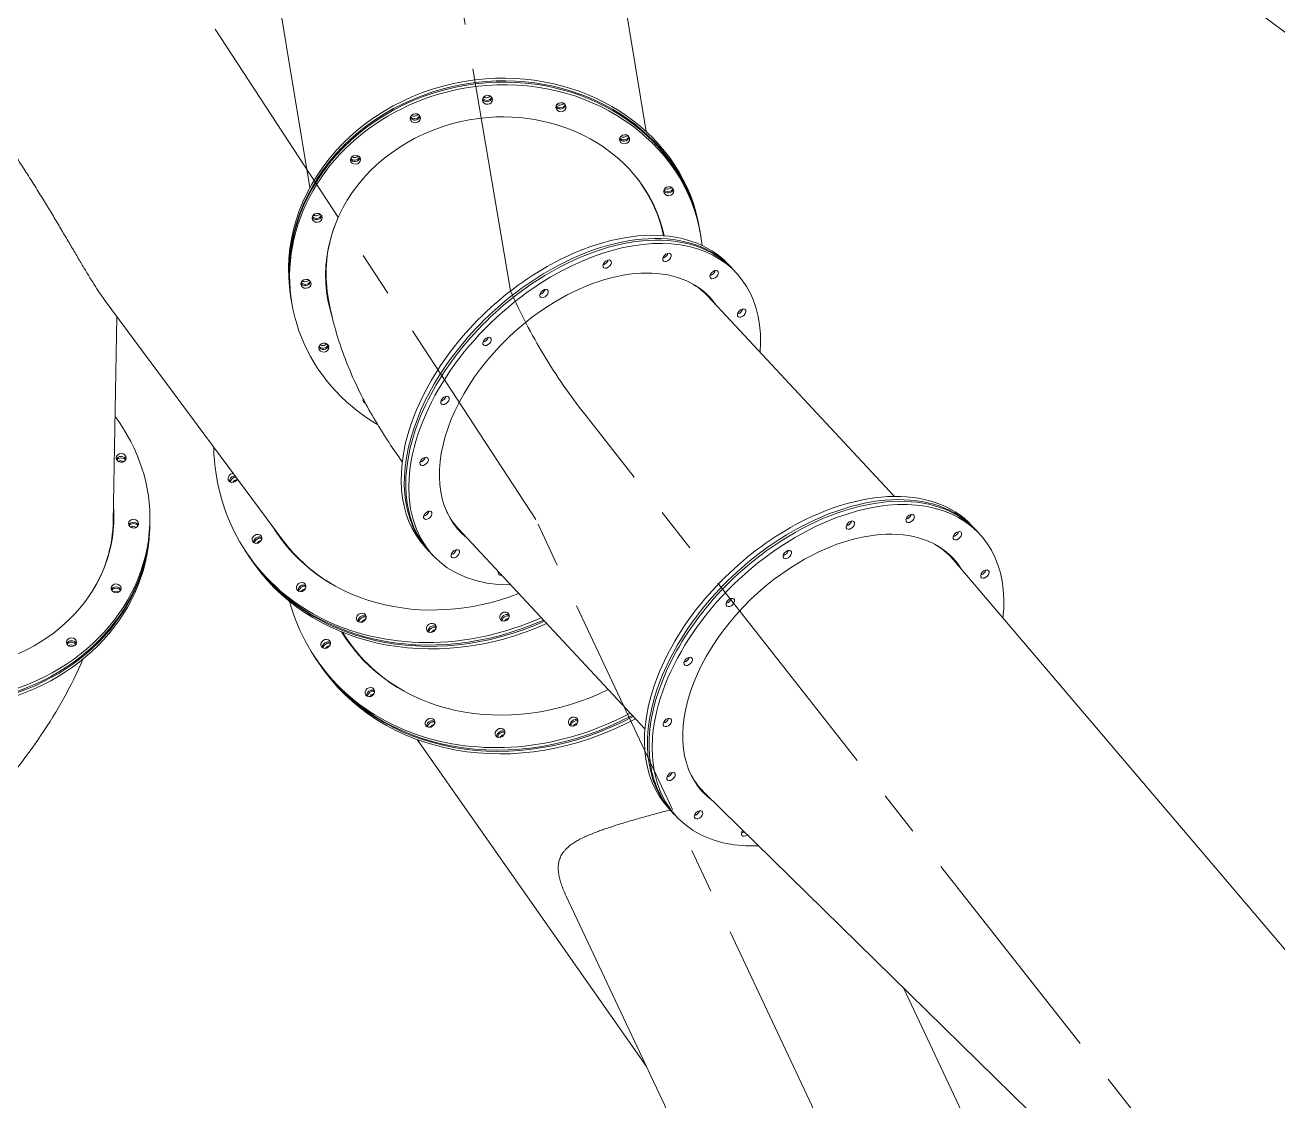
# Model space of a CAD drawing. Header units: inches. Extents: x -350577 to -266477, y -437959 to -377535.
# Drawn here: x -308940 to -307202, y -392874 to -391383 of the extents above; entities that cross this region are included whole.
import ezdxf

# ---------------------------------------------------------------- set-up
doc = ezdxf.new("R2010")
doc.units = ezdxf.units.IN
doc.header["$MEASUREMENT"] = 0
doc.linetypes.add('CENTER', pattern=[2, 1.25, -0.25, 0.25, -0.25])
doc.layers.add('CENTER       (itatec)', color=4, linetype='CENTER', lineweight=9)
doc.layers.add('ORGINAL (itatec)', color=3, linetype='Continuous', lineweight=9)

msp = doc.modelspace()

# ---------------------------------------------------------------- linework, layer by layer
at = {"layer": 'CENTER       (itatec)', "ltscale": 250}
for points in [[(-304979.7, -397738.8), (-304979.7, -396671.6, 0.173563), (-305126.8, -396260.4), (-307539.7, -393491.5, -0.071776), (-307615, -393374.9), (-308231, -392068.1), (-309404, -390275.3, -0.100144), (-309725.5, -389470), (-310519.6, -386675.4), (-310739.3, -385902.4, 0.252098), (-311567.9, -385049.3), (-313670.7, -384418.7)], [(-306429.3, -394816.5), (-306429.3, -394054, 0.167061), (-306577.4, -393623.1, 0.397737), (-306857.2, -393580.4), (-308163.3, -391922, -0.062572), (-308266.2, -391751.2), (-308870, -388198)]]:
    msp.add_lwpolyline(points, format="xyb", dxfattribs=at)
at = {"layer": 'ORGINAL (itatec)', "extrusion": (0, 1, 0)}
for p, q in [((-308077.9, -391530.3), (-308179, -390921.1)), ((-308544.5, -391607.8), (-308645.6, -390998.6)), ((-306329.6, -392037.7), (-307355.6, -391270)), ((-308538, -391646.7), (-308538.3, -391644.7)), ((-308053.9, -391674.5), (-308055.7, -391663.5)), ((-308003.8, -391665.1), (-308003.2, -391668.7)), ((-308002.9, -391670.5), (-308002.3, -391674.2)), ((-307963.6, -391714.7), (-307959.3, -391719.2)), ((-307957.2, -391721.5), (-307953, -391726)), ((-308520.4, -391752.7), (-308522.4, -391740.9)), ((-308582.6, -392096.1), (-308829.8, -391762.9)), ((-308571, -391759.2), (-308570.4, -391762.9)), ((-307992.4, -391758.5), (-307733.8, -392035.9)), ((-308570.1, -391764.7), (-308569.5, -391768.3)), ((-308817.5, -392071.2), (-308812.2, -391786.7)), ((-308766.6, -392080.1), (-308766.6, -392076.1)), ((-308766.5, -392074.1), (-308766.5, -392070.1)), ((-307626.1, -392076.6), (-307621.9, -392081.1)), ((-308579.7, -392101.3), (-308586.6, -392090.8)), ((-308338.4, -392081), (-308079.8, -392358.4)), ((-307619.8, -392083.4), (-307615.6, -392088)), ((-308634.1, -392111.4), (-308631.8, -392114.9)), ((-308384.1, -392106.7), (-308379.9, -392111.3)), ((-308630.6, -392116.6), (-308628.3, -392120.1)), ((-308377.8, -392113.6), (-308373.6, -392118.1)), ((-307662.2, -392112.7), (-307661.3, -392113.7)), ((-306780.8, -393147.6), (-307652.1, -392123.6)), ((-308494.9, -392230.8), (-308499.2, -392224.3)), ((-308481.8, -392250.2), (-308487.4, -392242.1)), ((-308538.8, -392257), (-308536.5, -392260.5)), ((-308535.3, -392262.3), (-308533.1, -392265.7)), ((-308077.6, -392826.5), (-308395.5, -392373.2)), ((-308008.2, -392435.2), (-308007.3, -392436.2)), ((-307037.1, -393387.4), (-307998, -392446.1)), ((-308046.7, -392468.7), (-308042.5, -392473.2)), ((-308040.4, -392475.5), (-308036.1, -392480)), ((-307780.6, -393456.3), (-308189, -392590.4)), ((-307446.9, -393298.9), (-307721.2, -392717.2))]:
    msp.add_line(p, q, dxfattribs=at)
at = {"layer": 'ORGINAL (itatec)'}
for centre, major_axis, ratio, start_param, end_param in [((-308287.4, -391712.1), (283.6, 47.1), 0.887218, 0, 1.470759), ((-308286.8, -391715.8), (283.6, 47.1), 0.887218, -0.003617, 1.470759), ((-308285.9, -391721.3), (-283.6, -47.1), 0.887218, -1.670833, 0.812315), ((-308287.4, -391712.1), (-283.6, -47.1), 0.887218, -1.670833, 0), ((-308286.8, -391715.8), (-283.6, -47.1), 0.887218, -1.670833, 0.003617), ((-308286.5, -391717.6), (-283.6, -47.1), 0.887218, -1.670833, 0), ((-308286.5, -391717.6), (283.6, 47.1), 0.887218, 0, 1.470759), ((-308285.9, -391721.3), (283.6, 47.1), 0.887218, -0.054962, 1.470759), ((-308298.7, -391482.5), (-6.91, -1.15), 0.887218, 0.301698, 1.470759), ((-308299.6, -391477), (6.91, 1.15), 0.887218, -2.304269, -1.670833), ((-308299.6, -391477), (6.91, 1.15), 0.887218, -1.670833, -0.837324), ((-308298.7, -391482.5), (6.91, 1.15), 0.887218, -1.670833, -0.301698), ((-308196.8, -391492.7), (-6.91, -1.15), 0.887218, 0.301698, 1.470759), ((-308197.7, -391487.3), (6.91, 1.15), 0.887218, -2.304269, -1.670833), ((-308197.7, -391487.3), (6.91, 1.15), 0.887218, -1.670833, -0.837324), ((-308196.8, -391492.7), (6.91, 1.15), 0.887218, -1.670833, -0.301698), ((-308398.8, -391508.1), (-6.91, -1.15), 0.887218, 0.301698, 1.470759), ((-308399.7, -391502.6), (6.91, 1.15), 0.887218, -2.304269, -1.670833), ((-308399.7, -391502.6), (6.91, 1.15), 0.887218, -1.670833, -0.837324), ((-308398.8, -391508.1), (6.91, 1.15), 0.887218, -1.670833, -0.301698), ((-308109.4, -391531.7), (6.91, 1.15), 0.887218, -2.304269, -1.670833), ((-308109.4, -391531.7), (6.91, 1.15), 0.887218, -1.670833, -0.837324), ((-308108.5, -391537.2), (6.91, 1.15), 0.887218, -1.670833, -0.301698), ((-308108.5, -391537.2), (-6.91, -1.15), 0.887218, 0.301698, 1.470759), ((-308481.8, -391565.5), (-6.91, -1.15), 0.887218, 0.301698, 1.470759), ((-308482.7, -391560.1), (6.91, 1.15), 0.887218, -2.304269, -1.670833), ((-308482.7, -391560.1), (6.91, 1.15), 0.887218, -1.670833, -0.837324), ((-308481.8, -391565.5), (6.91, 1.15), 0.887218, -1.670833, -0.301698), ((-308048.2, -391603.7), (6.91, 1.15), 0.887218, -1.670833, -0.837324), ((-308047.3, -391609.1), (-6.91, -1.15), 0.887218, 0.301698, 1.470759), ((-308048.2, -391603.7), (6.91, 1.15), 0.887218, -2.304269, -1.670833), ((-308047.3, -391609.1), (6.91, 1.15), 0.887218, -1.670833, -0.301698), ((-308535, -391646.1), (-6.91, -1.15), 0.887218, 0.301698, 1.470759), ((-308535.9, -391640.7), (6.91, 1.15), 0.887218, -2.304269, -1.670833), ((-308535.9, -391640.7), (6.91, 1.15), 0.887218, -1.670833, -0.837324), ((-308535, -391646.1), (6.91, 1.15), 0.887218, -1.670833, -0.301698), ((-308173.9, -391910.7), (210.3, 196), 0.631206, 0, 1.292601), ((-308169.6, -391915.2), (210.3, 196), 0.631206, -0.008548, 1.292601), ((-308167.5, -391917.5), (210.3, 196), 0.631206, 0, 1.292601), ((-308163.3, -391922), (210.3, 196), 0.631206, -0.604813, 1.292601), ((-308136.3, -391709.3), (5.12, 4.77), 0.631206, -1.848991, -0.77843), ((-308053.5, -391700.1), (5.12, 4.77), 0.631206, -2.363162, -1.848991), ((-308053.5, -391700.1), (5.12, 4.77), 0.631206, -1.848991, -0.77843), ((-308173.9, -391910.7), (-210.3, -196), 0.631206, -1.848991, 0), ((-308136.3, -391709.3), (5.12, 4.77), 0.631206, -2.363162, -1.848991), ((-307988, -391724), (5.12, 4.77), 0.631206, -2.363162, -1.848991), ((-307988, -391724), (5.12, 4.77), 0.631206, -1.848991, -0.77843), ((-308550.5, -391737.6), (-6.91, -1.15), 0.887218, 0.301698, 1.470759), ((-308551.4, -391732.2), (6.91, 1.15), 0.887218, -2.304269, -1.670833), ((-308551.4, -391732.2), (6.91, 1.15), 0.887218, -1.670833, -0.837324), ((-308550.5, -391737.6), (6.91, 1.15), 0.887218, -1.670833, -0.301698), ((-308169.6, -391915.2), (-210.3, -196), 0.631206, -1.848991, 0.008548), ((-308167.5, -391917.5), (-210.3, -196), 0.631206, -1.848991, 0), ((-308163.3, -391922), (-210.3, -196), 0.631206, -1.848991, 0.604813), ((-308165.4, -391919.8), (173, 161.3), 0.631206, 0, 0.19472), ((-308224, -391750.2), (5.12, 4.77), 0.631206, -2.363162, -1.848991), ((-308224, -391750.2), (5.12, 4.77), 0.631206, -1.848991, -0.77843), ((-308171.7, -391913), (173, 161.3), 0.631206, -0.031179, 0.009405), ((-307949.8, -391777.4), (5.12, 4.77), 0.631206, -1.848991, -0.77843), ((-307949.8, -391777.4), (5.12, 4.77), 0.631206, -2.363162, -1.848991), ((-308303, -391816.6), (5.12, 4.77), 0.631206, -1.848991, -0.77843), ((-308525.7, -391826.1), (-6.91, -1.15), 0.887218, 0.301698, 1.470759), ((-308526.6, -391820.6), (6.91, 1.15), 0.887218, -2.304269, -1.670833), ((-308526.6, -391820.6), (6.91, 1.15), 0.887218, -1.670833, -0.837324), ((-308525.7, -391826.1), (6.91, 1.15), 0.887218, -1.670833, -0.301698), ((-308303, -391816.6), (5.12, 4.77), 0.631206, -2.363162, -1.848991), ((-308464.5, -391898), (-6.91, -1.15), 0.887218, 0.301698, 0.576144), ((-308361.4, -391898.3), (5.12, 4.77), 0.631206, -2.363162, -1.848991), ((-308361.4, -391898.3), (5.12, 4.77), 0.631206, -1.848991, -0.77843), ((-309061.4, -392064.6), (294.9, -5.5), 0.867586, -0.017478, 0.596835), ((-308332, -391913.7), (-302.1, -197.7), 0.853518, -0.487137, 1.380442), ((-308806.4, -391986.7), (7, -0.13), 0.867586, 0.333692, 2.807901), ((-308806.5, -391992.7), (-7, 0.13), 0.867586, -2.182216, -0.959376), ((-308390.2, -391983), (5.12, 4.77), 0.631206, -2.363162, -1.848991), ((-308390.2, -391983), (5.12, 4.77), 0.631206, -1.848991, -0.77843), ((-308649, -392013.8), (-5.86, -3.83), 0.853518, -1.902267, -0.356344), ((-308645.6, -392019), (-5.86, -3.83), 0.853518, -1.902267, -1.059531), ((-308649, -392013.8), (-5.86, -3.83), 0.853518, -2.175381, -1.902267), ((-308645.6, -392019), (-5.86, -3.83), 0.853518, -2.082061, -1.902267), ((-307836.4, -392272.7), (210.3, 196), 0.631206, 0, 1.292601), ((-307832.2, -392277.2), (210.3, 196), 0.631206, -0.008548, 1.292601), ((-307830.1, -392279.5), (210.3, 196), 0.631206, 0, 1.292601), ((-307825.8, -392284), (210.3, 196), 0.631206, -0.634279, 1.292601), ((-309061.5, -392068.6), (245, -4.6), 0.867586, 0.009358, 0.090382), ((-308385.2, -392057.7), (5.12, 4.77), 0.631206, -1.848991, -0.77843), ((-308165.4, -391919.8), (-173, -161.3), 0.631206, -0.19472, 0), ((-309061.4, -392064.6), (294.9, -5.5), 0.867586, -2.719339, -0.017478), ((-309061.4, -392066.6), (244, -4.6), 0.867586, -0.447104, 0), ((-309061.5, -392072.6), (244, -4.6), 0.867586, -0.090595, 0.014095), ((-309061.6, -392074.5), (245, -4.6), 0.867586, 0.023397, 0.090382), ((-308789.1, -392077.8), (7, -0.13), 0.867586, 0.333692, 2.807901), ((-309061.5, -392070.6), (294.9, -5.5), 0.867586, -0.017478, 0.003886), ((-308385.2, -392057.7), (5.12, 4.77), 0.631206, -2.363162, -1.848991), ((-308171.7, -391913), (-173, -161.3), 0.631206, -0.009405, 0.031179), ((-307798.9, -392071.3), (5.12, 4.77), 0.631206, -2.363162, -1.848991), ((-307798.9, -392071.3), (5.12, 4.77), 0.631206, -1.848991, -0.77843), ((-307716, -392062.1), (5.12, 4.77), 0.631206, -2.363162, -1.848991), ((-307716, -392062.1), (5.12, 4.77), 0.631206, -1.848991, -0.77843), ((-309061.5, -392070.6), (294.9, -5.5), 0.867586, -2.731262, -0.017478), ((-308789.3, -392083.8), (-7, 0.13), 0.867586, -2.182216, -0.959376), ((-308615.6, -392098.3), (-5.86, -3.83), 0.853518, -1.902267, -0.356344), ((-308615.6, -392098.3), (5.86, 3.83), 0.853518, 0.356344, 1.239326), ((-308329.7, -391917.2), (-260.2, -170.3), 0.853518, -0.034772, -0.007852), ((-308326.3, -391922.5), (-260.2, -170.3), 0.853518, -0.047719, -0.019631), ((-308327.4, -391920.7), (-259.4, -169.7), 0.853518, 0.001507, 0.086904), ((-307836.4, -392272.7), (-210.3, -196), 0.631206, -1.848991, 0), ((-307650.5, -392086), (5.12, 4.77), 0.631206, -2.363162, -1.848991), ((-307650.5, -392086), (5.12, 4.77), 0.631206, -1.848991, -0.77843), ((-308612.2, -392103.6), (-5.86, -3.83), 0.853518, -1.902267, -1.059531), ((-308612.2, -392103.6), (-5.86, -3.83), 0.853518, -2.082061, -1.902267), ((-308330.8, -391915.5), (-259.4, -169.7), 0.853518, 0.050219, 0.418326), ((-308330.8, -391915.5), (-259.4, -169.7), 0.853518, 0.050219, 0.418326), ((-308236.7, -392059.4), (-302.1, -197.7), 0.853518, -0.538019, -0.535937), ((-308347, -392111), (5.12, 4.77), 0.631206, -1.848991, -0.77843), ((-307832.2, -392277.2), (-210.3, -196), 0.631206, -1.848991, 0.008548), ((-307830.1, -392279.5), (-210.3, -196), 0.631206, -1.848991, 0), ((-307825.8, -392284), (-210.3, -196), 0.631206, -1.848991, 0.634279), ((-307886.5, -392112.2), (5.12, 4.77), 0.631206, -1.848991, -0.77843), ((-307828, -392281.7), (173, 161.3), 0.631206, -0.028607, 0.19472), ((-308328.5, -391919), (-302.1, -197.7), 0.853518, -0.003382, 1.383574), ((-308347, -392111), (5.12, 4.77), 0.631206, -2.363162, -1.848991), ((-307886.5, -392112.2), (5.12, 4.77), 0.631206, -2.363162, -1.848991), ((-307834.3, -392274.9), (173, 161.3), 0.631206, -0.031179, 0.009405), ((-308281.5, -392134.9), (5.12, 4.77), 0.631206, -2.363162, -2.33858), ((-307612.4, -392139.3), (5.12, 4.77), 0.631206, -2.363162, -1.848991), ((-307612.4, -392139.3), (5.12, 4.77), 0.631206, -1.848991, -0.77843), ((-308813.4, -392167.5), (7, -0.13), 0.867586, 0.333692, 2.807901), ((-308554.3, -392165.2), (-5.86, -3.83), 0.853518, -1.902267, -0.356344), ((-308554.3, -392165.2), (5.86, 3.83), 0.853518, 0.356344, 1.239326), ((-308813.5, -392173.5), (-7, 0.13), 0.867586, -2.182216, -0.959376), ((-308550.9, -392170.4), (-5.86, -3.83), 0.853518, -1.902267, -1.059531), ((-308550.9, -392170.4), (-5.86, -3.83), 0.853518, -2.082061, -1.902267), ((-307965.5, -392178.6), (5.12, 4.77), 0.631206, -1.848991, -0.77843), ((-308236.7, -392059.4), (-302.1, -197.7), 0.853518, -0.268724, 1.466483), ((-307965.5, -392178.6), (5.12, 4.77), 0.631206, -2.363162, -1.848991), ((-308470.9, -392207.7), (-5.86, -3.83), 0.853518, -1.902267, -0.356344), ((-308467.5, -392213), (-5.86, -3.83), 0.853518, -1.902267, -1.059531), ((-308470.9, -392207.7), (5.86, 3.83), 0.853518, 0.356344, 1.239326), ((-308467.5, -392213), (-5.86, -3.83), 0.853518, -2.082061, -1.902267), ((-308373.8, -392221.8), (-5.86, -3.83), 0.853518, -1.902267, -0.356344), ((-308373.8, -392221.8), (5.86, 3.83), 0.853518, 0.356344, 1.239326), ((-308272.3, -392206.1), (-5.86, -3.83), 0.853518, -1.902267, -0.356344), ((-308268.9, -392211.4), (-5.86, -3.83), 0.853518, -1.902267, -1.059531), ((-308272.3, -392206.1), (5.86, 3.83), 0.853518, 0.356344, 1.239326), ((-308268.9, -392211.4), (-5.86, -3.83), 0.853518, -2.082061, -1.902267), ((-308234.4, -392062.9), (-260.2, -170.3), 0.853518, -0.041249, -0.007852), ((-308231, -392068.1), (-260.2, -170.3), 0.853518, -0.06293, -0.019631), ((-308235.5, -392061.1), (-259.4, -169.7), 0.853518, 0, 0.418215), ((-308370.3, -392227.1), (-5.86, -3.83), 0.853518, -1.902267, -1.059531), ((-308370.3, -392227.1), (-5.86, -3.83), 0.853518, -2.082061, -1.902267), ((-308875.4, -392242.2), (7, -0.13), 0.867586, 0.333692, 2.807901), ((-308875.5, -392248.1), (-7, 0.13), 0.867586, -2.182216, -0.959376), ((-308520.3, -392244), (-5.86, -3.83), 0.853518, -1.902267, -0.356344), ((-308516.9, -392249.2), (-5.86, -3.83), 0.853518, -1.902267, -1.059531), ((-308520.3, -392244), (5.86, 3.83), 0.853518, 0.356344, 1.239326), ((-308516.9, -392249.2), (-5.86, -3.83), 0.853518, -2.082061, -1.902267), ((-308233.3, -392064.6), (-302.1, -197.7), 0.853518, -0.003382, 1.469535), ((-308023.9, -392260.3), (5.12, 4.77), 0.631206, -2.363162, -1.848991), ((-308023.9, -392260.3), (5.12, 4.77), 0.631206, -1.848991, -0.77843), ((-308459, -392310.8), (-5.86, -3.83), 0.853518, -1.902267, -0.356344), ((-308455.6, -392316), (-5.86, -3.83), 0.853518, -1.902267, -1.059531), ((-308459, -392310.8), (5.86, 3.83), 0.853518, 0.356344, 1.239326), ((-308455.6, -392316), (-5.86, -3.83), 0.853518, -2.082061, -1.902267), ((-308375.7, -392353.4), (-5.86, -3.83), 0.853518, -1.902267, -0.356344), ((-308372.2, -392358.6), (-5.86, -3.83), 0.853518, -1.902267, -1.059531), ((-308375.7, -392353.4), (5.86, 3.83), 0.853518, 0.356344, 1.239326), ((-308372.2, -392358.6), (-5.86, -3.83), 0.853518, -2.082061, -1.902267), ((-308177, -392351.8), (-5.86, -3.83), 0.853518, -1.902267, -0.356344), ((-308173.6, -392357), (-5.86, -3.83), 0.853518, -1.902267, -1.059531), ((-308177, -392351.8), (5.86, 3.83), 0.853518, 0.356344, 1.239326), ((-308173.6, -392357), (-5.86, -3.83), 0.853518, -2.082061, -1.902267), ((-308052.8, -392344.9), (5.12, 4.77), 0.631206, -2.363162, -1.848991), ((-308052.8, -392344.9), (5.12, 4.77), 0.631206, -1.848991, -0.77843), ((-308278.5, -392367.5), (-5.86, -3.83), 0.853518, -1.902267, -0.356344), ((-308275.1, -392372.7), (-5.86, -3.83), 0.853518, -1.902267, -1.059531), ((-308278.5, -392367.5), (5.86, 3.83), 0.853518, 0.356344, 1.239326), ((-308275.1, -392372.7), (-5.86, -3.83), 0.853518, -2.082061, -1.902267), ((-308047.8, -392419.6), (5.12, 4.77), 0.631206, -2.363162, -1.848991), ((-308047.8, -392419.6), (5.12, 4.77), 0.631206, -1.848991, -0.77843), ((-307828, -392281.7), (-173, -161.3), 0.631206, -0.19472, 0.028607), ((-307834.3, -392274.9), (-173, -161.3), 0.631206, -0.009405, 0.031179), ((-308009.6, -392473), (5.12, 4.77), 0.631206, -1.848991, -0.77843), ((-308009.6, -392473), (5.12, 4.77), 0.631206, -2.363162, -1.848991), ((-307944.1, -392496.8), (5.12, 4.77), 0.631206, -2.363162, -1.848991), ((-307944.1, -392496.8), (5.12, 4.77), 0.631206, -1.848991, -1.745798)]:
    msp.add_ellipse(centre, major_axis=major_axis, ratio=ratio, start_param=start_param, end_param=end_param, dxfattribs=at)
at = {"layer": 'ORGINAL (itatec)', "extrusion": (0, 0, -1)}
for centre, major_axis, ratio, start_param, end_param in [((-308298.1, -391486.1), (6.91, 1.15), 0.887218, -4.612352, 1.670833), ((-308299, -391480.7), (-6.91, -1.15), 0.887218, -1.470759, -0.46197), ((-308299, -391480.7), (-6.91, -1.15), 0.887218, -2.679622, -1.470759), ((-308285.9, -391721.3), (234.3, 38.9), 0.887218, -1.470759, -0.037435), ((-308196.2, -391496.4), (6.91, 1.15), 0.887218, -4.612352, 1.670833), ((-308197.1, -391490.9), (-6.91, -1.15), 0.887218, -1.470759, -0.46197), ((-308197.1, -391490.9), (-6.91, -1.15), 0.887218, -2.679622, -1.470759), ((-308285.9, -391721.3), (-234.3, -38.9), 0.887218, -0.131148, 1.670833), ((-308398.2, -391511.7), (6.91, 1.15), 0.887218, -4.612352, 1.670833), ((-308399.1, -391506.2), (-6.91, -1.15), 0.887218, -1.470759, -0.46197), ((-308399.1, -391506.2), (-6.91, -1.15), 0.887218, -2.679622, -1.470759), ((-308107.9, -391540.8), (6.91, 1.15), 0.887218, -4.612352, 1.670833), ((-308108.8, -391535.4), (-6.91, -1.15), 0.887218, -2.679622, -1.470759), ((-308108.8, -391535.4), (-6.91, -1.15), 0.887218, -1.470759, -0.46197), ((-308481.2, -391569.2), (6.91, 1.15), 0.887218, -4.612352, 1.670833), ((-308482.1, -391563.7), (-6.91, -1.15), 0.887218, -1.470759, -0.46197), ((-308482.1, -391563.7), (-6.91, -1.15), 0.887218, -2.679622, -1.470759), ((-308286.2, -391719.3), (233.3, 38.7), 0.887218, -0.472613, -0.029487), ((-308046.7, -391612.8), (6.91, 1.15), 0.887218, -4.612352, 1.670833), ((-308047.6, -391607.3), (-6.91, -1.15), 0.887218, -1.470759, -0.46197), ((-308047.6, -391607.3), (-6.91, -1.15), 0.887218, -2.679622, -1.470759), ((-308534.4, -391649.8), (6.91, 1.15), 0.887218, -4.612352, 1.670833), ((-308535.3, -391644.3), (-6.91, -1.15), 0.887218, -1.470759, -0.46197), ((-308535.3, -391644.3), (-6.91, -1.15), 0.887218, -2.679622, -1.470759), ((-308286.2, -391719.3), (-233.3, -38.7), 0.887218, 0, 0.472613), ((-308287.1, -391714), (233.3, 38.7), 0.887218, -0.103039, -0.003399), ((-308163.3, -391922), (173.7, 162), 0.631206, -1.292601, 0.091799), ((-308132.1, -391713.9), (5.12, 4.77), 0.631206, -4.434194, 1.848991), ((-308049.2, -391704.7), (5.12, 4.77), 0.631206, -4.434194, 1.848991), ((-307983.7, -391728.5), (5.12, 4.77), 0.631206, -4.434194, 1.848991), ((-308549.9, -391741.3), (6.91, 1.15), 0.887218, -4.612352, 1.670833), ((-308550.8, -391735.8), (-6.91, -1.15), 0.887218, -1.470759, -0.46197), ((-308550.8, -391735.8), (-6.91, -1.15), 0.887218, -2.679622, -1.470759), ((-308287.1, -391714), (-233.3, -38.7), 0.887218, -0.012983, 0.103039), ((-308287.4, -391712.1), (-234.3, -38.9), 0.887218, -0.102437, -0.021896), ((-308286.8, -391715.8), (-234.3, -38.9), 0.887218, -0.111408, -0.013137), ((-308286.5, -391717.6), (-234.3, -38.9), 0.887218, -0.117137, -0.008758), ((-308219.7, -391754.8), (5.12, 4.77), 0.631206, -4.434194, 1.848991), ((-308173.9, -391910.7), (173.7, 162), 0.631206, 0.051761, 0.091799), ((-308169.6, -391915.2), (173.7, 162), 0.631206, 0.031048, 0.091799), ((-308167.5, -391917.5), (173.7, 162), 0.631206, 0.020697, 0.091799), ((-308163.3, -391922), (-173.7, -162), 0.631206, -0.091799, 1.848991), ((-307945.6, -391781.9), (5.12, 4.77), 0.631206, -4.434194, 1.848991), ((-308298.7, -391821.1), (5.12, 4.77), 0.631206, -4.434194, 1.848991), ((-308525.1, -391829.7), (6.91, 1.15), 0.887218, -4.612352, 1.670833), ((-308526, -391824.3), (-6.91, -1.15), 0.887218, -1.470759, -0.46197), ((-308526, -391824.3), (-6.91, -1.15), 0.887218, -2.679622, -1.470759), ((-308463.9, -391901.7), (-6.91, -1.15), 0.887218, -0.946064, 0.375901), ((-308357.1, -391902.9), (5.12, 4.77), 0.631206, -4.434194, 1.848991), ((-308806.3, -391982.7), (-7, 0.13), 0.867586, -3.124114509364386, 3.1590707978152), ((-308806.4, -391988.7), (7, -0.13), 0.867586, -2.628011, -0.513582), ((-308386, -391987.5), (5.12, 4.77), 0.631206, -4.434194, 1.848991), ((-308651.3, -392010.3), (-5.86, -3.83), 0.853518, -2.232374, 1.902267), ((-308651.3, -392010.3), (5.86, 3.83), 0.853518, -1.239326, -1.009657), ((-308647.9, -392015.5), (5.86, 3.83), 0.853518, -2.590902, -1.239326), ((-308647.9, -392015.5), (5.86, 3.83), 0.853518, -1.239326, -0.943942), ((-309061.5, -392070.6), (245, -4.6), 0.867586, -0.090382, -0.014038), ((-309061.4, -392064.6), (245, -4.6), 0.867586, -0.090382, 0.017478), ((-308381, -392062.2), (5.12, 4.77), 0.631206, -4.434194, 1.848991), ((-309061.4, -392064.6), (245, -4.6), 0.867586, 0.017478, 2.94807), ((-308789.1, -392073.8), (-7, 0.13), 0.867586, -3.124114509364386, 3.1590707978152), ((-308789.2, -392079.8), (7, -0.13), 0.867586, -2.628011, -0.513582), ((-309061.5, -392068.6), (294.9, -5.5), 0.867586, 0, 0.017478), ((-307825.8, -392284), (173.7, 162), 0.631206, -1.292601, 0.126651), ((-307794.7, -392075.8), (5.12, 4.77), 0.631206, -4.434194, 1.848991), ((-307711.8, -392066.6), (5.12, 4.77), 0.631206, -4.434194, 1.848991), ((-309061.6, -392074.5), (294.9, -5.5), 0.867586, 0.017478, 2.739291), ((-309061.5, -392068.6), (294.9, -5.5), 0.867586, 0.017478, 2.727272), ((-309061.6, -392074.5), (294.9, -5.5), 0.867586, 0, 0.017478), ((-308617.9, -392094.9), (-5.86, -3.83), 0.853518, -4.380918630507722, 1.902266676671864), ((-308614.5, -392100.1), (5.86, 3.83), 0.853518, -2.590902, -1.239326), ((-308614.5, -392100.1), (5.86, 3.83), 0.853518, -1.239326, -0.55069), ((-308332, -391913.7), (-260.2, -170.3), 0.853518, -1.323581, 0.024916), ((-308328.5, -391919), (-260.2, -170.3), 0.853518, 0.011778, 0.039296), ((-308173.9, -391910.7), (-173.7, -162), 0.631206, -0.091799, -0.051761), ((-308169.6, -391915.2), (-173.7, -162), 0.631206, -0.091799, -0.031048), ((-308167.5, -391917.5), (-173.7, -162), 0.631206, -0.091799, -0.020697), ((-307646.3, -392090.5), (5.12, 4.77), 0.631206, -4.434194, 1.848991), ((-308342.8, -392115.5), (5.12, 4.77), 0.631206, -4.434194, 1.848991), ((-307882.3, -392116.7), (5.12, 4.77), 0.631206, -4.434194, 1.848991), ((-308329.7, -391917.2), (-302.1, -197.7), 0.853518, -1.38253, 0), ((-308326.3, -391922.5), (-302.1, -197.7), 0.853518, -1.385661, 0), ((-307836.4, -392272.7), (173.7, 162), 0.631206, 0.051761, 0.092278), ((-307832.2, -392277.2), (173.7, 162), 0.631206, 0.031048, 0.106429), ((-307830.1, -392279.5), (173.7, 162), 0.631206, 0.020697, 0.113704), ((-308277.3, -392139.4), (-5.12, -4.77), 0.631206, -0.803013, 0.803013), ((-307825.8, -392284), (-173.7, -162), 0.631206, -0.126651, 1.848991), ((-307608.1, -392143.8), (5.12, 4.77), 0.631206, -4.434194, 1.848991), ((-308813.3, -392163.5), (-7, 0.13), 0.867586, -3.124114509364386, 3.1590707978152), ((-308813.4, -392169.5), (7, -0.13), 0.867586, -2.628011, -0.513582), ((-308556.6, -392161.7), (-5.86, -3.83), 0.853518, -4.380918630507724, 1.902266676671862), ((-308553.1, -392166.9), (5.86, 3.83), 0.853518, -2.590902, -1.239326), ((-308553.1, -392166.9), (5.86, 3.83), 0.853518, -1.239326, -0.55069), ((-307961.3, -392183.1), (5.12, 4.77), 0.631206, -4.434194, 1.848991), ((-308473.2, -392204.2), (-5.86, -3.83), 0.853518, -4.38091863050772, 1.902266676671866), ((-308274.6, -392202.7), (-5.86, -3.83), 0.853518, -4.380918630507722, 1.902266676671865), ((-308469.8, -392209.5), (5.86, 3.83), 0.853518, -2.590902, -1.239326), ((-308469.8, -392209.5), (5.86, 3.83), 0.853518, -1.239326, -0.55069), ((-308376.1, -392218.4), (-5.86, -3.83), 0.853518, -4.380918630507722, 1.902266676671864), ((-308271.1, -392207.9), (5.86, 3.83), 0.853518, -2.590902, -1.239326), ((-308271.1, -392207.9), (5.86, 3.83), 0.853518, -1.239326, -0.55069), ((-308875.3, -392238.2), (-7, 0.13), 0.867586, -3.124114509364386, 3.1590707978152), ((-308236.7, -392059.4), (-260.2, -170.3), 0.853518, -1.425097, 0.026388), ((-308233.3, -392064.6), (-260.2, -170.3), 0.853518, 0.011778, 0.048555), ((-308372.6, -392223.6), (5.86, 3.83), 0.853518, -2.590902, -1.239326), ((-308372.6, -392223.6), (5.86, 3.83), 0.853518, -1.239326, -0.55069), ((-308875.4, -392244.2), (7, -0.13), 0.867586, -2.628011, -0.513582), ((-308522.6, -392240.5), (-5.86, -3.83), 0.853518, -4.38091863050772, 1.902266676671866), ((-308519.2, -392245.7), (5.86, 3.83), 0.853518, -2.590902, -1.239326), ((-308519.2, -392245.7), (5.86, 3.83), 0.853518, -1.239326, -0.55069), ((-308232.1, -392066.3), (-259.4, -169.7), 0.853518, -0.086897, 0.011815), ((-308234.4, -392062.9), (-302.1, -197.7), 0.853518, -1.468518, 0), ((-308231, -392068.1), (-302.1, -197.7), 0.853518, -1.471569, 0), ((-308019.7, -392264.8), (5.12, 4.77), 0.631206, -4.434194, 1.848991), ((-308461.3, -392307.3), (-5.86, -3.83), 0.853518, -4.38091863050772, 1.902266676671866), ((-308457.8, -392312.5), (5.86, 3.83), 0.853518, -2.590902, -1.239326), ((-308457.8, -392312.5), (5.86, 3.83), 0.853518, -1.239326, -0.55069), ((-308377.9, -392349.9), (-5.86, -3.83), 0.853518, -4.380918630507722, 1.902266676671864), ((-308374.5, -392355.1), (5.86, 3.83), 0.853518, -2.590902, -1.239326), ((-308374.5, -392355.1), (5.86, 3.83), 0.853518, -1.239326, -0.55069), ((-308179.3, -392348.3), (-5.86, -3.83), 0.853518, -4.380918630507722, 1.902266676671864), ((-308175.9, -392353.5), (5.86, 3.83), 0.853518, -2.590902, -1.239326), ((-308175.9, -392353.5), (5.86, 3.83), 0.853518, -1.239326, -0.55069), ((-308048.6, -392349.5), (5.12, 4.77), 0.631206, -4.434194, 1.848991), ((-308280.8, -392364), (-5.86, -3.83), 0.853518, -4.380918630507722, 1.902266676671865), ((-308277.3, -392369.2), (5.86, 3.83), 0.853518, -2.590902, -1.239326), ((-308277.3, -392369.2), (5.86, 3.83), 0.853518, -1.239326, -0.55069), ((-308043.5, -392424.2), (5.12, 4.77), 0.631206, -4.434194, 1.848991), ((-307836.4, -392272.7), (-173.7, -162), 0.631206, -0.092278, -0.051761), ((-307832.2, -392277.2), (-173.7, -162), 0.631206, -0.106429, -0.031048), ((-307830.1, -392279.5), (-173.7, -162), 0.631206, -0.113704, -0.020697), ((-308005.4, -392477.5), (5.12, 4.77), 0.631206, -4.434194, 1.848991), ((-307939.9, -392501.4), (-5.12, -4.77), 0.631206, -1.292601, 1.379435), ((-307939.9, -392501.4), (-5.12, -4.77), 0.631206, -1.436648, -1.292601)]:
    msp.add_ellipse(centre, major_axis=major_axis, ratio=ratio, start_param=start_param, end_param=end_param, dxfattribs=at)
at = {"layer": 'ORGINAL (itatec)'}
for points, knots in [([(-308993.7, -391505.7), (-308988.8, -391512.3), (-308984, -391519), (-308974.6, -391532.3), (-308969.9, -391538.9), (-308960.9, -391552), (-308956.5, -391558.6), (-308947.8, -391571.6), (-308943.6, -391578.1), (-308935.3, -391591), (-308931.3, -391597.3), (-308923.3, -391610), (-308919.4, -391616.2), (-308911.8, -391628.6), (-308908.1, -391634.7), (-308900.8, -391646.8), (-308897.2, -391652.7), (-308890.3, -391664.4), (-308886.9, -391670.2), (-308880.2, -391681.4), (-308877, -391686.9), (-308870.6, -391697.6), (-308867.6, -391702.8), (-308861.6, -391712.9), (-308858.7, -391717.8), (-308853, -391727.2), (-308850.3, -391731.7), (-308845, -391740.3), (-308842.4, -391744.3), (-308838.7, -391750), (-308837.5, -391751.9), (-308835.1, -391755.4), (-308834, -391757.1), (-308831.8, -391760.2), (-308830.8, -391761.6), (-308829.8, -391762.9)], [0, 0, 0, 0, 48.645598, 48.645598, 97.291195, 97.291195, 145.936793, 145.936793, 194.582391, 194.582391, 243.227988, 243.227988, 291.873586, 291.873586, 340.519184, 340.519184, 389.164781, 389.164781, 437.810379, 437.810379, 486.455977, 486.455977, 535.101574, 535.101574, 583.747172, 583.747172, 632.39277, 632.39277, 681.038367, 681.038367, 705.361166, 705.361166, 729.683965, 729.683965, 751.761482, 751.761482, 751.761482, 751.761482]), ([(-308829.8, -391762.9), (-308830.8, -391761.6), (-308831.8, -391760.2), (-308834, -391757.1), (-308835.1, -391755.4), (-308837.5, -391751.9), (-308838.7, -391750), (-308842.4, -391744.3), (-308845, -391740.3), (-308850.3, -391731.7), (-308853, -391727.2), (-308858.7, -391717.8), (-308861.6, -391712.9), (-308867.6, -391702.8), (-308870.6, -391697.6), (-308877, -391686.9), (-308880.2, -391681.4), (-308886.9, -391670.2), (-308890.3, -391664.4), (-308897.2, -391652.7), (-308900.8, -391646.8), (-308908.1, -391634.7), (-308911.8, -391628.6), (-308919.4, -391616.2), (-308923.3, -391610), (-308931.3, -391597.3), (-308935.3, -391591), (-308943.6, -391578.1), (-308947.8, -391571.6), (-308956.5, -391558.6), (-308960.9, -391552), (-308969.9, -391538.9), (-308974.6, -391532.3), (-308984, -391519), (-308988.8, -391512.3), (-308993.7, -391505.7)], [2459.11284, 2459.11284, 2459.11284, 2459.11284, 2481.190357, 2481.190357, 2505.513156, 2505.513156, 2529.835954, 2529.835954, 2578.481552, 2578.481552, 2627.12715, 2627.12715, 2675.772747, 2675.772747, 2724.418345, 2724.418345, 2773.063943, 2773.063943, 2821.70954, 2821.70954, 2870.355138, 2870.355138, 2919.000736, 2919.000736, 2967.646333, 2967.646333, 3016.291931, 3016.291931, 3064.937529, 3064.937529, 3113.583126, 3113.583126, 3162.228724, 3162.228724, 3210.874322, 3210.874322, 3210.874322, 3210.874322]), ([(-308416.3, -391987.9), (-308422.6, -391979.2), (-308428.8, -391970.4), (-308447.8, -391941.7), (-308460, -391921.3), (-308482, -391878.6), (-308491.8, -391856.4), (-308508.4, -391809.3), (-308515.1, -391784.5), (-308519.5, -391758.1)], [4.0619734, 4.0619734, 4.0619734, 4.0619734, 4.1105181, 4.1105181, 4.2183333, 4.2183333, 4.3261486, 4.3261486, 4.4339639, 4.4339639, 4.4339639, 4.4339639]), ([(-309127.7, -392588.2), (-309094.5, -392561.9), (-309063.1, -392534.3), (-309004.5, -392476.7), (-308977.3, -392446.7), (-308927.7, -392383.7), (-308905.3, -392350.8), (-308876.3, -392298.3), (-308867.4, -392280.4), (-308859.4, -392261.9)], [2.3080829, 2.3080829, 2.3080829, 2.3080829, 2.472804, 2.472804, 2.637525, 2.637525, 2.8022461, 2.8022461, 2.8841444, 2.8841444, 2.8841444, 2.8841444]), ([(-308189, -392590.4), (-308190.3, -392587.5), (-308191.6, -392584.7), (-308194.9, -392576.7), (-308196.7, -392571.5), (-308198.5, -392564.1), (-308199, -392561.6), (-308199.7, -392556.8), (-308199.9, -392554.5), (-308200, -392549.9), (-308199.9, -392547.7), (-308199.3, -392543.4), (-308198.8, -392541.2), (-308197.4, -392537.1), (-308196.5, -392535), (-308194.2, -392531.1), (-308192.9, -392529.1), (-308190.3, -392526.1), (-308189.3, -392525), (-308187, -392522.8), (-308185.7, -392521.7), (-308182.9, -392519.4), (-308181.4, -392518.3), (-308178.1, -392516), (-308176.3, -392514.9), (-308172.5, -392512.7), (-308170.4, -392511.6), (-308166.1, -392509.4), (-308163.9, -392508.4), (-308159.1, -392506.2), (-308156.6, -392505.2), (-308151.5, -392503.1), (-308148.9, -392502.1), (-308144.2, -392500.3), (-308142.1, -392499.5), (-308137.7, -392498), (-308135.5, -392497.2), (-308130.7, -392495.6), (-308128.3, -392494.8), (-308123.3, -392493.1), (-308120.7, -392492.3), (-308115.4, -392490.6), (-308112.8, -392489.8), (-308107.3, -392488.2), (-308104.6, -392487.3), (-308099.1, -392485.7), (-308096.3, -392484.9), (-308090.8, -392483.3), (-308088.1, -392482.5), (-308082.7, -392481), (-308079.9, -392480.2), (-308074.3, -392478.7), (-308071.4, -392477.9), (-308065.6, -392476.3), (-308062.6, -392475.5), (-308056.7, -392473.9), (-308053.7, -392473.2), (-308048.7, -392471.9), (-308046.7, -392471.4), (-308044.7, -392470.9)], [1670.288194, 1670.288194, 1670.288194, 1670.288194, 1691.200092, 1691.200092, 1731.31251, 1731.31251, 1751.368719, 1751.368719, 1771.424929, 1771.424929, 1791.481138, 1791.481138, 1811.537347, 1811.537347, 1831.593556, 1831.593556, 1851.649765, 1851.649765, 1863.204932, 1863.204932, 1874.760099, 1874.760099, 1886.315266, 1886.315266, 1897.870433, 1897.870433, 1909.4256, 1909.4256, 1920.980767, 1920.980767, 1932.535934, 1932.535934, 1944.091101, 1944.091101, 1952.640412, 1952.640412, 1961.189724, 1961.189724, 1969.739035, 1969.739035, 1978.288347, 1978.288347, 1986.837658, 1986.837658, 1995.38697, 1995.38697, 2003.936281, 2003.936281, 2012.485593, 2012.485593, 2021.034904, 2021.034904, 2029.584216, 2029.584216, 2038.133527, 2038.133527, 2046.682839, 2046.682839, 2052.51468, 2052.51468, 2052.51468, 2052.51468]), ([(-308044.7, -392470.9), (-308046.7, -392471.4), (-308048.7, -392471.9), (-308053.7, -392473.2), (-308056.7, -392473.9), (-308062.6, -392475.5), (-308065.6, -392476.3), (-308071.4, -392477.9), (-308074.3, -392478.7), (-308079.9, -392480.2), (-308082.7, -392481), (-308088.1, -392482.5), (-308090.8, -392483.3), (-308096.3, -392484.9), (-308099.1, -392485.7), (-308104.6, -392487.3), (-308107.3, -392488.2), (-308112.8, -392489.8), (-308115.4, -392490.6), (-308120.7, -392492.3), (-308123.3, -392493.1), (-308128.3, -392494.8), (-308130.7, -392495.6), (-308135.5, -392497.2), (-308137.7, -392498), (-308142.1, -392499.5), (-308144.2, -392500.3), (-308148.9, -392502.1), (-308151.5, -392503.1), (-308156.6, -392505.2), (-308159.1, -392506.2), (-308163.9, -392508.4), (-308166.1, -392509.4), (-308170.4, -392511.6), (-308172.5, -392512.7), (-308176.3, -392514.9), (-308178.1, -392516), (-308181.4, -392518.3), (-308182.9, -392519.4), (-308185.7, -392521.7), (-308187, -392522.8), (-308189.3, -392525), (-308190.3, -392526.1), (-308192.9, -392529.1), (-308194.2, -392531.1), (-308196.5, -392535), (-308197.4, -392537.1), (-308198.8, -392541.2), (-308199.3, -392543.4), (-308199.9, -392547.7), (-308200, -392549.9), (-308199.9, -392554.5), (-308199.7, -392556.8), (-308199, -392561.6), (-308198.5, -392564.1), (-308196.7, -392571.5), (-308194.9, -392576.7), (-308191.6, -392584.7), (-308190.3, -392587.5), (-308189, -392590.4)], [441.706087, 441.706087, 441.706087, 441.706087, 447.537928, 447.537928, 456.08724, 456.08724, 464.636551, 464.636551, 473.185863, 473.185863, 481.735174, 481.735174, 490.284486, 490.284486, 498.833797, 498.833797, 507.383109, 507.383109, 515.93242, 515.93242, 524.481732, 524.481732, 533.031043, 533.031043, 541.580355, 541.580355, 550.129666, 550.129666, 561.684833, 561.684833, 573.24, 573.24, 584.795167, 584.795167, 596.350334, 596.350334, 607.905501, 607.905501, 619.460668, 619.460668, 631.015835, 631.015835, 642.571002, 642.571002, 662.627211, 662.627211, 682.68342, 682.68342, 702.739629, 702.739629, 722.795838, 722.795838, 742.852048, 742.852048, 762.908257, 762.908257, 803.020675, 803.020675, 823.932573, 823.932573, 823.932573, 823.932573])]:
    msp.add_open_spline(points, degree=3, knots=knots, dxfattribs=at)
for points in [[(-307998.8, -391751.7), (-307999.1, -391751.4), (-307999.4, -391751.1), (-307999.7, -391750.7)], [(-308344.7, -392074.2), (-308345, -392073.9), (-308345.3, -392073.6), (-308345.6, -392073.3)], [(-308818, -392090.1), (-308817.8, -392085.8), (-308817.7, -392081.5), (-308817.6, -392077.1)]]:
    msp.add_open_spline(points, degree=3, dxfattribs=at)

doc.saveas('drawing.dxf')
